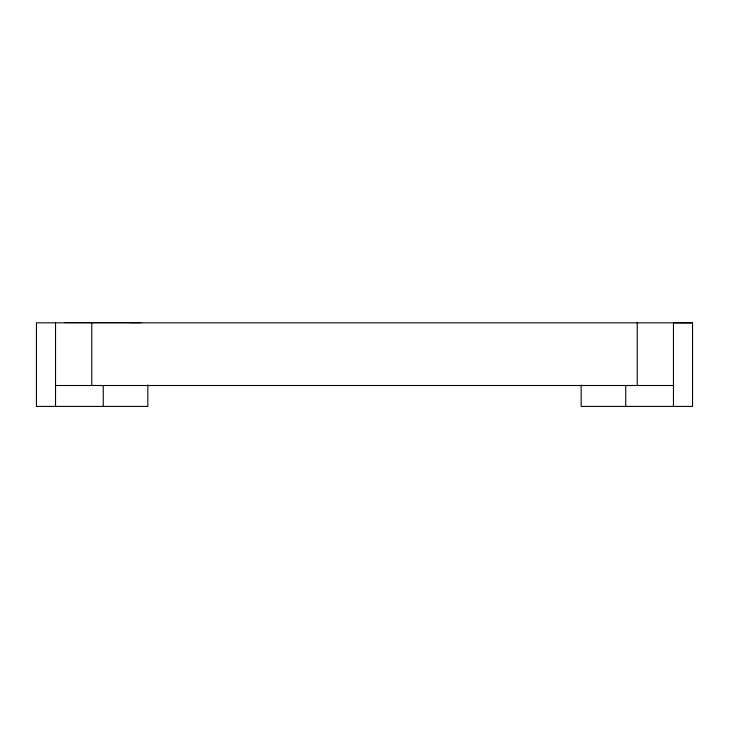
<?xml version="1.0" encoding="UTF-8"?>
<svg xmlns="http://www.w3.org/2000/svg" width="729" height="729" viewBox="0 0 729 729"><rect width="100%" height="100%" fill="white"/><g stroke="black" fill="none" stroke-linecap="round" stroke-linejoin="round"><path stroke-width="1.09" d="M140.269 322.582L130.354 322.582M64.945 322.582L141.572 322.582M581.159 384.958L581.159 406.418L692.55 406.418L692.55 322.819L36.45 322.819L36.45 406.418L147.841 406.418L147.841 384.948M55.541 385.513L673.459 385.513M692.55 322.847L673.459 322.819L673.459 406.418M637.237 322.819L637.237 385.513M625.746 385.513L625.746 406.418M103.254 385.513L103.254 406.418M91.763 322.819L91.763 385.513M55.541 322.819L55.541 406.418"/></g></svg>
